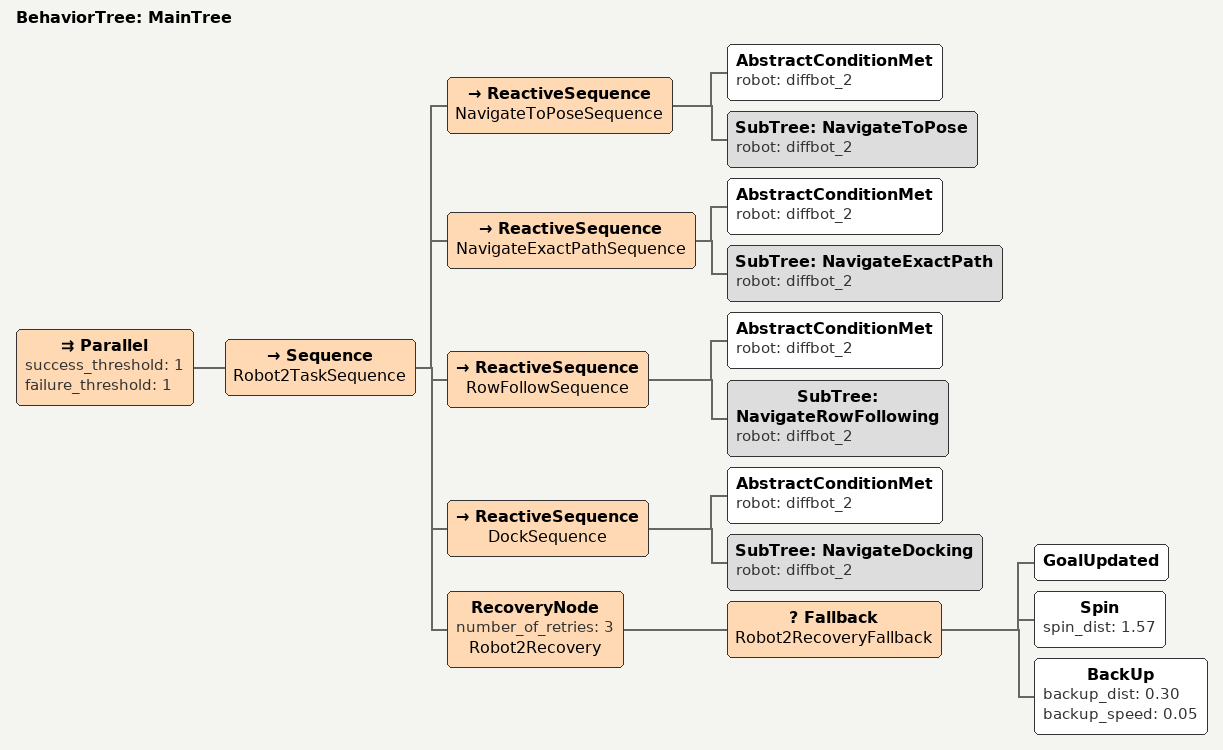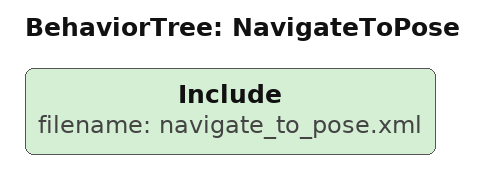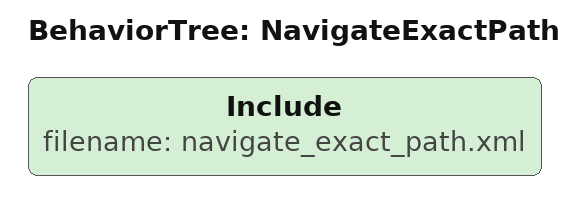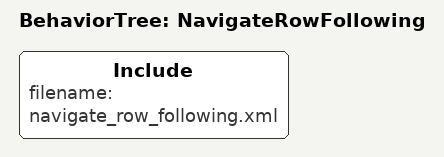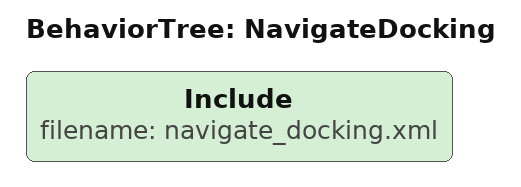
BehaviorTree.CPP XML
<root main_tree_to_execute="MainTree">
  <BehaviorTree ID="MainTree">
    <Parallel success_threshold="1" failure_threshold="1">

      <!-- Robot 2 Sequential Tasks -->
      <Sequence name="Robot2TaskSequence">

        <!-- Step 1: Navigate to Pose -->
        <ReactiveSequence name="NavigateToPoseSequence">
          <AbstractConditionMet robot="diffbot_2"/>
          <SubTree ID="NavigateToPose" robot="diffbot_2"/>
        </ReactiveSequence>

        <!-- Step 2: Navigate Exact Path -->
        <ReactiveSequence name="NavigateExactPathSequence">
          <AbstractConditionMet robot="diffbot_2"/>
          <SubTree ID="NavigateExactPath" robot="diffbot_2"/>
        </ReactiveSequence>

        <!-- Step 3: Row Follow -->
        <ReactiveSequence name="RowFollowSequence">
          <AbstractConditionMet robot="diffbot_2"/>
          <SubTree ID="NavigateRowFollowing" robot="diffbot_2"/>
        </ReactiveSequence>

        <!-- Step 4: Dock -->
        <ReactiveSequence name="DockSequence">
          <AbstractConditionMet robot="diffbot_2"/>
          <SubTree ID="NavigateDocking" robot="diffbot_2"/>
        </ReactiveSequence>

        <!-- Recovery Mechanism -->
        <RecoveryNode number_of_retries="3" name="Robot2Recovery">
          <Fallback name="Robot2RecoveryFallback">
            <GoalUpdated/>
            <Spin spin_dist="1.57"/>
            <BackUp backup_dist="0.30" backup_speed="0.05"/>
          </Fallback>
        </RecoveryNode>
      </Sequence>

    </Parallel>
  </BehaviorTree>

  <!-- Subtrees for different tasks -->
  <BehaviorTree ID="NavigateToPose">
    <Include filename="navigate_to_pose.xml"/>
  </BehaviorTree>

  <BehaviorTree ID="NavigateExactPath">
    <Include filename="navigate_exact_path.xml"/>
  </BehaviorTree>

  <BehaviorTree ID="NavigateRowFollowing">
    <Include filename="navigate_row_following.xml"/>
  </BehaviorTree>

  <BehaviorTree ID="NavigateDocking">
    <Include filename="navigate_docking.xml"/>
  </BehaviorTree>
</root>
